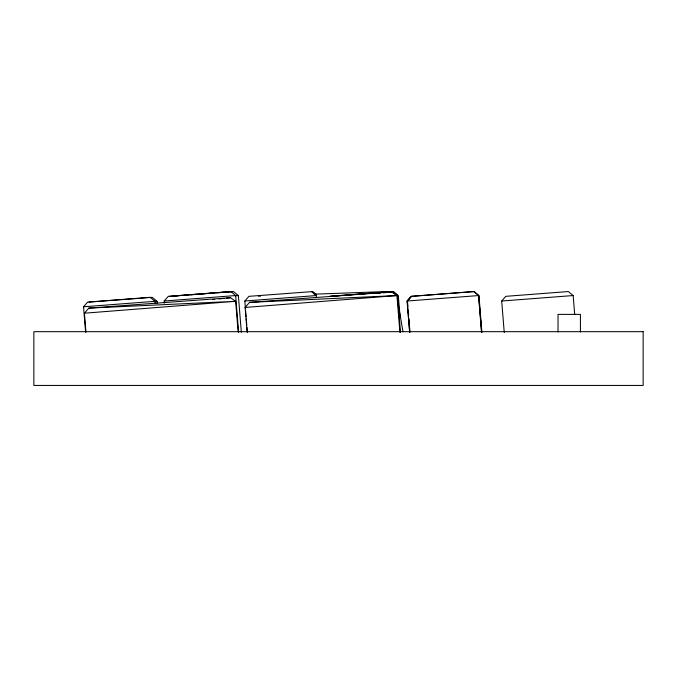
<?xml version="1.0" encoding="UTF-8"?>
<svg xmlns="http://www.w3.org/2000/svg" width="677" height="677" viewBox="0 0 677 677"><rect width="100%" height="100%" fill="white"/><g stroke="black" fill="none" stroke-linecap="round" stroke-linejoin="round"><path stroke-width="1.02" d="M85.954 332.136L84.413 313.206L88.831 308.12L230.535 297.719L235.647 301.316L238.118 331.815M247.08 331.628L245.116 307.443L249.534 302.365L391.822 291.956L396.934 295.553L399.912 332.356M85.59 332.018L83.542 306.774L87.655 302.103L150.184 297.321L155.008 301.316L155.177 303.423M164.359 303.118L164.189 301.02L168.302 296.331L230.832 291.559L235.647 295.553L238.634 332.356M245.429 308.382L244.829 301.02L248.941 296.331L312.842 291.559L316.049 294.216M409.771 332.568L407.215 301.02L411.328 296.331M407.478 301.02L411.591 296.331L474.12 291.559L478.944 295.553L481.922 332.356M504.255 332.568L501.699 301.02L505.812 296.331L568.341 291.559L573.157 295.553L574.697 314.483M212.663 299.615L214.77 299.395M218.976 298.946L224.231 298.388M226.33 298.168L230.535 297.719M377.148 293.505L380.296 293.175M383.436 292.845L391.822 291.956M84.413 313.206L235.647 301.316L88.831 308.12M245.116 307.443L396.934 295.553L392.11 291.559L329.581 296.331M89.025 302.103L138.667 298.354M140.088 298.193L152.215 297.321L157.039 301.316L157.208 303.423M169.665 296.331L232.194 291.559M173.1 296.179L179.346 295.697M181.436 295.536L188.731 294.977M190.812 294.825L197.066 294.343M199.148 294.182L206.443 293.623M208.533 293.471L214.787 292.989M216.868 292.828L224.163 292.269M226.245 292.117L233.54 291.559L238.363 295.553L241.342 332.356M83.542 306.774L155.008 301.316M153.882 301.561L157.039 301.316M164.189 301.02L235.647 295.553M235.207 295.79L238.363 295.553M244.829 301.02L316.294 295.553L316.464 297.652M330.181 296.331L393.481 291.559L398.304 295.553L400.09 317.64M473.858 291.559L411.193 296.331L407.08 301.02L409.636 332.568M407.215 301.02L478.681 295.553L481.66 332.356M501.699 301.02L573.157 295.553M249.534 302.365L396.934 295.553M258.479 296.179L260.577 296.103M314.128 294.173L386.575 291.559L388.429 292.286M473.722 291.559L478.681 295.553M392.711 291.559L397.526 295.553L400.513 332.356M311.471 291.559L316.294 295.553M397.661 300.732L402.993 331.806M478.546 295.553L481.525 332.356M407.562 302.069L407.909 306.275M408.248 310.481L408.586 314.687M408.925 318.892L409.272 323.098M409.61 327.304L409.949 331.51M245.599 310.481L246.106 316.794M246.276 318.892L246.792 325.205M246.961 327.304L247.384 332.568M580.426 332.001L580.426 314.382L558.026 314.382L558.026 332.001M643.15 331.679L33.85 331.679L33.85 385.441L643.15 385.441L643.15 331.679"/></g></svg>
